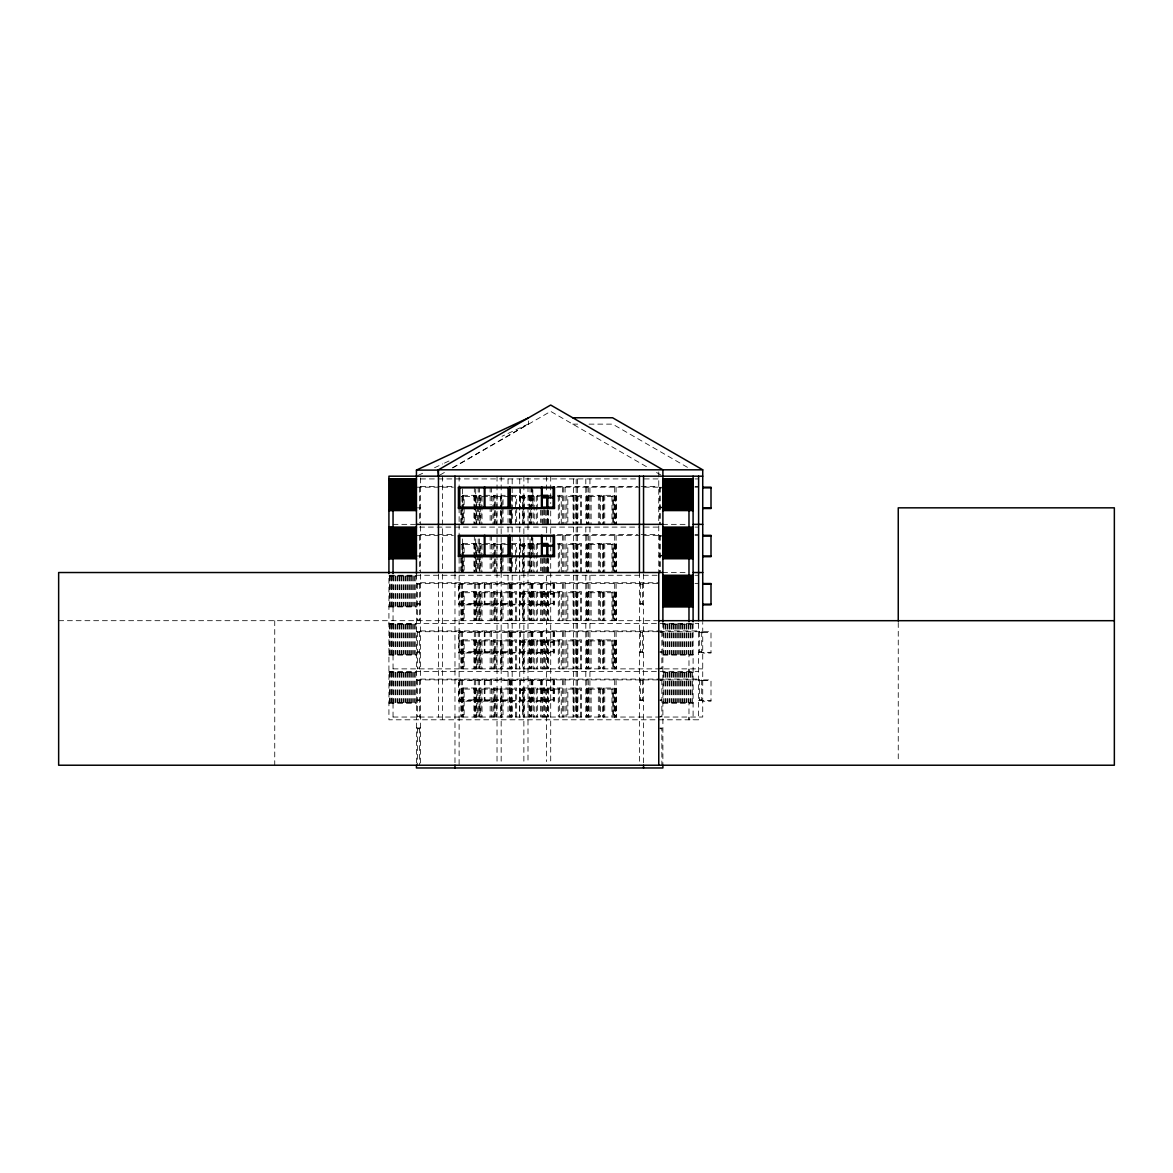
<?xml version="1.0" encoding="UTF-8"?>
<svg xmlns="http://www.w3.org/2000/svg" width="1173" height="1173" viewBox="0 0 1173 1173"><rect width="100%" height="100%" fill="white"/><g stroke="black" fill="none" stroke-linecap="round" stroke-linejoin="round"><path stroke-width="0.75" stroke-dasharray="5 3.75" d="M688.976 717.04L688.976 719.797L688.976 703.272M688.976 668.874L688.976 671.616L688.976 655.106M440.051 474.977L444.772 472.25M452.661 467.69L528.407 423.966L502.059 436.253M452.661 467.968L550.68 411.386L648.669 467.954M418.087 475.402L424.67 472.338M434.553 467.734L442.793 463.892M444.435 463.115L449.376 460.813M572.732 424.127L579.975 424.127M589.037 424.127L612.585 424.127L688.507 467.954M420.579 478.921L637.218 478.921M644.27 478.921L660.575 478.921M694.988 478.921L698.609 478.921M420.579 486.399L452.499 486.399M557.468 486.399L637.599 486.399M641.176 486.399L658.757 486.399M694.988 486.399L698.609 486.399M416.444 487.191L453.35 487.191M556.413 487.191L639.417 487.191M644.285 487.191L662.892 487.191M694.988 487.191L698.609 487.191M659.798 487.865L661.865 487.865M462.617 495.329L477.763 495.329L477.763 524.346M497.029 495.329L496.692 524.346M501.164 495.329L501.501 524.346M505.24 495.329L501.971 495.329L501.971 524.346M511.765 495.329L516.663 495.329L516.663 524.346M519.742 495.329L519.404 524.346M542.073 495.329L522.615 495.329L522.615 524.346M546.281 495.329L551.178 495.329M557.395 495.329L562.292 495.329M586.911 495.329L586.573 524.346M588.289 495.329L614.109 495.329L614.109 524.346M614.711 495.329L614.373 524.346M616.089 495.329L616.441 524.346M461.253 496.384L462.968 496.384M496.692 496.384L501.501 496.384M519.404 496.384L539.595 496.384M557.644 496.384L561.237 496.384L561.237 524.346M586.573 496.384L588.641 496.384M589.843 496.384L613.068 496.384L613.068 524.346L613.01 495.329M614.373 496.384L616.441 496.384M520.431 497.161L531.442 497.161M520.431 497.851L531.442 497.851M659.798 507.147L661.865 507.147M416.444 507.836L420.579 507.836M658.757 507.836L662.892 507.836M393.043 524.346L415.418 524.346M662.569 524.346L686.102 524.346M419.597 527.102L639.417 527.102M644.27 527.102L660.663 527.102M694.988 527.102L698.609 527.102M420.579 534.58L452.499 534.58M557.468 534.58L637.599 534.58M641.176 534.58L658.757 534.58M694.988 534.58L698.609 534.58M416.444 535.357L453.35 535.357M556.413 535.357L639.417 535.357M644.285 535.357L662.892 535.357M694.988 535.357L698.609 535.357M659.798 536.046L661.865 536.046M462.617 543.51L477.763 543.51L477.763 572.527M497.029 543.51L496.692 572.527M501.164 543.51L501.501 572.527M505.24 543.51L501.971 543.51L501.971 572.527M511.765 543.51L516.663 543.51L516.663 572.527M519.742 543.51L519.404 572.527M542.073 543.51L522.615 543.51L522.615 572.527M557.395 543.51L562.292 543.51M586.911 543.51L586.573 572.527M588.289 543.51L614.109 543.51L614.109 572.527M614.711 543.51L614.373 572.527M616.089 543.51L616.441 572.527M461.253 544.551L462.968 544.551M496.692 544.551L501.501 544.551M519.404 544.551L539.595 544.551M557.644 544.551L561.237 544.551L561.237 572.527M586.573 544.551L588.641 544.551M589.843 544.551L613.068 544.551L613.068 572.527L613.01 543.51M614.373 544.551L616.441 544.551M520.431 545.342L531.442 545.342M520.431 546.031L531.442 546.031M659.798 555.313L661.865 555.313M416.444 556.002L420.579 556.002M658.757 556.002L662.892 556.002M662.569 572.527L686.102 572.527M657.115 575.269L388.923 575.269L388.923 719.797L698.609 719.797L698.609 622.482M694.988 575.269L698.609 575.269M388.923 575.958L416.444 575.958M420.579 582.746L658.757 582.746M416.444 583.538L658.757 583.538M694.988 583.538L698.609 583.538M417.471 584.227L419.538 584.227M458.423 584.227L554.492 584.227M640.458 584.227L642.525 584.227M461.253 591.676L460.901 620.693M462.617 591.676L477.763 591.676L477.763 620.693M497.029 591.676L496.692 620.693M501.164 591.676L501.501 620.693M519.742 591.676L519.404 620.693M562.292 591.676L522.615 591.676L522.615 620.693M586.911 591.676L586.573 620.693M588.289 591.676L614.109 591.676L614.109 620.693M614.711 591.676L614.373 620.693M616.089 591.676L616.441 620.693M460.901 592.732L462.968 592.732M496.692 592.732L501.501 592.732M519.404 592.732L561.237 592.732L561.237 620.693M586.573 592.732L588.641 592.732M589.843 592.732L613.068 592.732L613.068 620.693L613.01 591.676M614.373 592.732L616.441 592.732M520.431 593.509L531.442 593.509M542.117 593.509L553.128 593.509M520.431 594.198L531.442 594.198M542.117 594.198L553.128 594.198M417.471 603.494L419.538 603.494M459.801 603.494L484.273 603.494M484.962 603.494L509.419 603.494M520.431 603.494L531.442 603.494M542.117 603.494L553.128 603.494M640.458 603.494L642.525 603.494M416.444 604.183L420.579 604.183M458.423 604.183L554.492 604.183M639.417 604.183L643.552 604.183M388.923 606.236L416.444 606.236M388.923 606.925L416.444 606.925M417.471 620.004L419.538 620.004M58.65 620.693L661.132 620.693M388.923 623.45L698.609 623.45M388.923 624.139L416.444 624.139M662.892 624.139L693.096 624.139M420.579 630.927L698.609 630.927M416.444 631.704L658.757 631.704M659.798 631.704L710.999 631.704L710.999 653.038L702.73 653.038M417.471 632.394L419.538 632.394M458.423 632.394L554.492 632.394M640.458 632.394L642.525 632.394M659.798 632.394L661.865 632.394M699.636 632.394L701.703 632.394M702.73 632.394L710.999 632.394M461.253 639.857L460.901 668.874M462.617 639.857L477.763 639.857L477.763 668.874M497.029 639.857L496.692 668.874M501.164 639.857L501.501 668.874M519.742 639.857L519.404 668.874M562.292 639.857L522.615 639.857L522.615 668.874M586.911 639.857L586.573 668.874M588.289 639.857L614.109 639.857L614.109 668.874M614.711 639.857L614.373 668.874M616.089 639.857L616.441 668.874M460.901 640.898L462.968 640.898M496.692 640.898L501.501 640.898M519.404 640.898L561.237 640.898L561.237 668.874M586.573 640.898L588.641 640.898M589.843 640.898L613.068 640.898L613.068 668.874L613.01 639.857M614.373 640.898L616.441 640.898M520.431 641.69L531.442 641.69M542.117 641.69L553.128 641.69M520.431 642.379L531.442 642.379M542.117 642.379L553.128 642.379M417.471 651.66L419.538 651.66M459.801 651.66L484.273 651.66M484.962 651.66L509.419 651.66M520.431 651.66L531.442 651.66M542.117 651.66L553.128 651.66M640.458 651.66L642.525 651.66M659.798 651.66L661.865 651.66M699.636 651.66L701.703 651.66M416.444 652.349L420.579 652.349M458.423 652.349L554.492 652.349M639.417 652.349L643.552 652.349M659.798 652.349L661.865 652.349M698.609 652.349L710.999 652.349M388.923 654.417L416.444 654.417M662.892 654.417L693.096 654.417M388.923 655.106L416.444 655.106M662.892 655.106L693.096 655.106M417.471 668.185L419.538 668.185M659.798 668.185L661.865 668.185M393.043 668.874L702.73 668.874M388.923 671.616L698.609 671.616M388.923 672.305L416.444 672.305M662.892 672.305L693.096 672.305M420.579 679.094L698.609 679.094M416.444 679.885L658.757 679.885M659.798 679.885L710.999 679.885L710.999 701.219L702.73 701.219M417.471 680.575L419.538 680.575M458.423 680.575L554.492 680.575M640.458 680.575L642.525 680.575M659.798 680.575L661.865 680.575M699.636 680.575L701.703 680.575M702.73 680.575L710.999 680.575M461.253 688.023L460.901 717.04M462.617 688.023L477.763 688.023L477.763 717.04M497.029 688.023L496.692 717.04M501.164 688.023L501.501 717.04M519.742 688.023L519.404 717.04M562.292 688.023L522.615 688.023L522.615 717.04M586.911 688.023L586.573 717.04M588.289 688.023L614.109 688.023L614.109 717.04M614.711 688.023L614.373 717.04M616.089 688.023L616.441 717.04M460.901 689.079L462.968 689.079M496.692 689.079L501.501 689.079M519.404 689.079L561.237 689.079L561.237 717.04M586.573 689.079L588.641 689.079M589.843 689.079L613.068 689.079L613.068 717.04L613.01 688.023M614.373 689.079L616.441 689.079M520.431 689.856L531.442 689.856M542.117 689.856L553.128 689.856M520.431 690.545L531.442 690.545M542.117 690.545L553.128 690.545M417.471 699.841L419.538 699.841M459.801 699.841L484.273 699.841M484.962 699.841L509.419 699.841M520.431 699.841L531.442 699.841M542.117 699.841L553.128 699.841M640.458 699.841L642.525 699.841M659.798 699.841L661.865 699.841M699.636 699.841L701.703 699.841M416.444 700.53L420.579 700.53M458.423 700.53L554.492 700.53M639.417 700.53L643.552 700.53M659.798 700.53L661.865 700.53M698.609 700.53L710.999 700.53M388.923 702.598L416.444 702.598M662.892 702.598L693.096 702.598M388.923 703.272L416.444 703.272M662.892 703.272L693.096 703.272M417.471 716.351L419.538 716.351M659.798 716.351L661.865 716.351M393.043 717.04L702.73 717.04L702.73 622.482M416.444 728.052L420.579 728.052M659.798 728.052L661.865 728.052L661.865 765.221M417.471 728.741L419.538 728.741M659.798 728.741L661.865 728.741M656.557 472.514L661.308 475.256M898.254 622.526L898.254 761.57M701.703 631.704L701.703 652.349M701.703 679.885L701.703 700.53M699.636 631.704L699.636 652.349M699.636 679.885L699.636 700.53M693.096 623.45L693.096 719.797M692.407 624.139L692.407 654.417M692.407 672.305L692.407 702.598M691 624.139L691 654.417M691 672.305L691 702.598M690.311 624.139L690.311 654.417M690.311 672.305L690.311 702.598M688.888 624.139L688.888 654.417M688.888 672.305L688.888 702.598M688.199 624.139L688.199 654.417M688.199 672.305L688.199 702.598M686.777 624.139L686.777 654.417M686.777 672.305L686.777 702.598M686.088 624.139L686.088 654.417M686.088 672.305L686.088 702.598M684.665 624.139L684.665 654.417M684.665 672.305L684.665 702.598M683.976 624.139L683.976 654.417M683.976 672.305L683.976 702.598M682.554 624.139L682.554 654.417M682.554 672.305L682.554 702.598M681.865 624.139L681.865 654.417M681.865 672.305L681.865 702.598M680.443 624.139L680.443 654.417M680.443 672.305L680.443 702.598M679.754 624.139L679.754 654.417M679.754 672.305L679.754 702.598M678.346 624.139L678.346 654.417M678.346 672.305L678.346 702.598M677.657 624.139L677.657 654.417M677.657 672.305L677.657 702.598M676.235 624.139L676.235 654.417M676.235 672.305L676.235 702.598M675.545 624.139L675.545 654.417M675.545 672.305L675.545 702.598M674.123 624.139L674.123 654.417M674.123 672.305L674.123 702.598M673.434 624.139L673.434 654.417M673.434 672.305L673.434 702.598M672.012 624.139L672.012 654.417M672.012 672.305L672.012 702.598M671.323 624.139L671.323 654.417M671.323 672.305L671.323 702.598M669.9 624.139L669.9 654.417M669.9 672.305L669.9 702.598M669.211 624.139L669.211 654.417M669.211 672.305L669.211 702.598M667.789 624.139L667.789 654.417M667.789 672.305L667.789 702.598M667.114 624.139L667.114 654.417M667.114 672.305L667.114 702.598M665.692 624.139L665.692 654.417M665.692 672.305L665.692 702.598M665.003 624.139L665.003 654.417M665.003 672.305L665.003 702.598M663.581 624.139L663.581 654.417M663.581 672.305L663.581 702.598M662.892 622.482L662.892 765.221M661.865 631.704L661.865 668.874M661.865 679.885L661.865 717.04M660.135 487.191L660.135 524.346M660.135 535.357L660.135 572.527M659.798 487.191L659.798 524.346M659.798 535.357L659.798 572.527M658.757 471.913L658.757 524.756M658.757 525.915L658.757 572.527M643.552 574.096L643.552 765.221M642.525 583.538L642.525 604.183M642.525 631.704L642.525 652.349M642.525 679.885L642.525 700.53M640.458 583.538L640.458 604.183M640.458 631.704L640.458 652.349M640.458 679.885L640.458 700.53M639.417 572.527L639.417 765.221M616.089 487.191L616.089 524.346M616.089 535.357L616.089 572.527M616.089 583.538L616.089 620.693M616.089 631.704L616.089 668.874M616.089 679.885L616.089 717.04M615.385 496.384L615.385 524.346M615.385 544.551L615.385 572.527M615.385 592.732L615.385 620.693M615.385 640.898L615.385 668.874M615.385 689.079L615.385 717.04M614.711 487.191L614.711 524.346M614.711 535.357L614.711 572.527M614.711 583.538L614.711 620.693M614.711 631.704L614.711 668.874M614.711 679.885L614.711 717.04M611.969 496.384L611.969 524.346M611.969 544.551L611.969 572.527M611.969 592.732L611.969 620.693M611.969 640.898L611.969 668.874M611.969 689.079L611.969 717.04M604.755 495.329L604.755 524.346M604.755 543.51L604.755 572.527M604.755 591.676L604.755 620.693M604.755 639.857L604.755 668.874M604.755 688.023L604.755 717.04M603.699 496.384L603.699 524.346M603.699 544.551L603.699 572.527M603.699 592.732L603.699 620.693M603.699 640.898L603.699 668.874M603.699 689.079L603.699 717.04M603.479 495.329L603.479 524.346M603.479 543.51L603.479 572.527M603.479 591.676L603.479 620.693M603.479 639.857L603.479 668.874M603.479 688.023L603.479 717.04M602.438 496.384L602.438 524.346M602.438 544.551L602.438 572.527M602.438 592.732L602.438 620.693M602.438 640.898L602.438 668.874M602.438 689.079L602.438 717.04M600.473 496.384L600.473 524.346M600.473 544.551L600.473 572.527M600.473 592.732L600.473 620.693M600.473 640.898L600.473 668.874M600.473 689.079L600.473 717.04M599.418 495.329L599.374 524.346M599.418 543.51L599.374 572.527M599.418 591.676L599.374 620.693M599.418 639.857L599.374 668.874M599.418 688.023L599.374 717.04M598.318 495.329L598.318 524.346M598.318 543.51L598.318 572.527M598.318 591.676L598.318 620.693M598.318 639.857L598.318 668.874M598.318 688.023L598.318 717.04M591.104 496.384L591.104 524.346M591.104 544.551L591.104 572.527M591.104 592.732L591.104 620.693M591.104 640.898L591.104 668.874M591.104 689.079L591.104 717.04M589.946 478.921L589.843 524.346M589.946 527.102L589.843 572.527M589.946 575.269L589.843 620.693M589.946 623.45L589.843 668.874M589.946 671.616L589.843 717.04M588.787 495.329L588.641 524.346M588.787 543.51L588.641 572.527M588.641 591.676L588.641 620.693M588.641 639.857L588.641 668.874M588.787 688.023L588.641 717.04M588.289 487.191L588.289 524.346M588.289 535.357L588.289 572.527M588.289 583.538L588.289 620.693M588.289 631.704L588.289 668.874M588.289 679.885L588.289 717.04M587.614 496.384L587.614 524.346M587.614 544.551L587.614 572.527M587.614 592.732L587.614 620.693M587.614 640.898L587.614 668.874M587.614 689.079L587.614 717.04M586.911 487.191L586.911 524.346M586.911 535.357L586.911 572.527M586.911 583.538L586.911 620.693M586.911 631.704L586.911 668.874M586.911 679.885L586.911 717.04M585.811 478.921L585.811 522.528M585.811 527.102L585.811 570.708M585.811 575.269L585.811 620.693M585.811 623.45L585.811 668.874M585.811 671.616L585.811 717.04M581.485 524.346L581.485 495.329L566.808 495.329L566.808 524.346M581.485 572.527L581.485 543.51L566.808 543.51L566.808 572.527M581.485 620.693L581.485 591.676L566.808 591.676L566.808 620.693M581.485 668.874L581.485 639.857L566.808 639.857L566.808 668.874M581.485 717.04L581.485 688.023L566.808 688.023L566.808 717.04M580.444 524.346L580.444 496.384L567.849 496.384L567.849 524.346M580.444 572.527L580.444 544.551L567.849 544.551L567.849 572.527M580.444 620.693L580.444 592.732L567.849 592.732L567.849 620.693M580.444 668.874L580.444 640.898L567.849 640.898L567.849 668.874M580.444 717.04L580.444 689.079L567.849 689.079L567.849 717.04M577.893 495.329L577.893 524.346M577.893 543.51L577.893 572.527M577.893 591.676L577.893 620.693M577.893 639.857L577.893 668.874M577.893 688.023L577.893 717.04M577.556 478.921L577.556 524.346M577.556 527.102L577.556 572.527M577.556 575.269L577.556 620.693M577.556 623.45L577.556 668.874M577.556 671.616L577.556 717.04M576.852 496.384L576.852 524.346M576.852 544.551L576.852 572.527M576.852 592.732L576.852 620.693M576.852 640.898L576.852 668.874M576.852 689.079L576.852 717.04M576.515 495.329L576.515 524.346M576.515 543.51L576.515 572.527M576.515 591.676L576.515 620.693M576.515 639.857L576.515 668.874M576.515 688.023L576.515 717.04M576.178 478.921L576.178 524.346M576.178 527.102L576.178 572.527M576.178 575.269L576.178 620.693M576.178 623.45L576.178 668.874M576.178 671.616L576.178 717.04M575.826 495.329L575.826 524.346M575.826 543.51L575.826 572.527M575.826 591.676L575.826 620.693M575.826 639.857L575.826 668.874M575.826 688.023L575.826 717.04M574.125 496.384L574.125 524.346M574.125 544.551L574.125 572.527M574.125 592.732L574.125 620.693M574.125 640.898L574.125 668.874M574.125 689.079L574.125 717.04M573.421 478.921L573.421 524.346M573.421 527.102L573.421 572.527M573.421 575.269L573.421 620.693M573.421 623.45L573.421 668.874M573.421 671.616L573.421 717.04M573.084 495.329L573.084 524.346M573.084 543.51L573.084 572.527M573.084 591.676L573.084 620.693M573.084 639.857L573.084 668.874M573.084 688.023L573.084 717.04M565.093 487.191L565.093 524.346M565.093 535.357L565.093 572.527M565.093 583.538L565.093 620.693M565.093 631.704L565.093 668.874M565.093 679.885L565.093 717.04M563.714 487.191L563.714 524.346M563.788 535.357L563.714 572.527M563.714 583.538L563.714 620.693M563.714 631.704L563.788 668.874M563.788 679.885L563.714 717.04M562.41 487.191L562.292 524.346M562.41 535.357L562.292 572.527M562.41 583.538L562.292 620.693M562.41 631.704L562.292 668.874M562.41 679.885L562.292 717.04M559.33 495.329L559.33 524.346M559.33 543.51L559.33 572.527M559.33 591.676L559.33 620.693M559.33 639.857L559.33 668.874M559.33 688.023L559.33 717.04M558.289 496.384L558.289 524.346M558.289 544.551L558.289 572.527M558.289 592.732L558.289 620.693M558.289 640.898L558.289 668.874M558.289 689.079L558.289 717.04M554.492 583.538L554.492 604.872L458.423 604.872L458.423 583.538M554.492 631.704L554.492 653.038L458.423 653.038L458.423 631.704M554.492 679.885L554.492 701.219L458.423 701.219L458.423 679.885M553.817 583.538L553.817 604.183M553.817 631.704L553.817 652.349M553.817 679.885L553.817 700.53M553.128 583.538L553.128 604.183M553.128 631.704L553.128 652.349M553.128 679.885L553.128 700.53M550.709 476.179L550.709 503.613M550.709 510.929L550.709 761.556M548.656 510.358L548.656 524.346M548.656 558.539L548.656 572.527M548.656 592.732L548.656 620.693M548.656 640.898L548.656 668.874M548.656 689.079L548.656 717.04M547.835 509.844L547.835 524.346M547.835 558.011L547.835 572.527M547.835 591.676L547.835 620.693M547.835 639.857L547.835 668.874M547.835 688.023L547.835 717.04M547.6 509.844L547.6 524.346M547.6 558.011L547.6 572.527M547.6 591.676L547.6 620.693M547.6 639.857L547.6 668.874M547.6 688.023L547.6 717.04M546.589 476.179L546.589 492.631M546.794 510.358L546.589 540.196M546.589 558.495L546.589 761.556M545.694 510.358L545.694 524.346M545.694 558.539L545.694 572.527M545.694 592.732L545.694 620.693M545.694 640.898L545.694 668.874M545.694 689.079L545.694 717.04M544.639 509.844L544.639 524.346M544.639 558.011L544.639 572.527M544.639 591.676L544.639 620.693M544.639 639.857L544.639 668.874M544.639 688.023L544.639 717.04M543.715 509.844L543.715 524.346M543.715 558.011L543.715 572.527M543.715 591.676L543.715 620.693M543.715 639.857L543.715 668.874M543.715 688.023L543.715 717.04M542.659 510.358L542.659 524.346M542.659 558.539L542.659 572.527M542.659 592.732L542.659 620.693M542.659 640.898L542.659 668.874M542.659 689.079L542.659 717.04M542.117 583.538L542.117 604.183M542.117 631.704L542.117 652.349M542.117 679.885L542.117 700.53M541.765 510.196L541.765 522.572M541.765 558.363L541.765 570.752M541.765 583.538L541.765 620.693M541.765 631.704L541.765 668.874M541.765 679.885L541.765 717.04M541.427 583.538L541.427 604.183M541.427 631.704L541.427 652.349M541.427 679.885L541.427 700.53M540.386 510.196L540.386 522.572M540.386 558.363L540.386 570.752M540.386 583.538L540.386 620.693M540.386 631.704L540.386 668.874M540.386 679.885L540.386 717.04M537.307 495.329L537.307 524.346M537.307 543.51L537.307 572.527M537.307 591.676L537.307 620.693M537.307 639.857L537.307 668.874M537.307 688.023L537.307 717.04M536.266 496.384L536.266 524.346M536.266 544.551L536.266 572.527M536.266 592.732L536.266 620.693M536.266 640.898L536.266 668.874M536.266 689.079L536.266 717.04M534.199 496.384L534.199 524.346M534.199 544.551L534.199 572.527M534.199 592.732L534.199 620.693M534.199 640.898L534.199 668.874M534.199 689.079L534.199 717.04M533.158 495.329L533.158 524.346M533.158 543.51L533.158 572.527M533.158 591.676L533.158 620.693M533.158 639.857L533.158 668.874M533.158 688.023L533.158 717.04M532.821 489.684L532.821 506.018M532.821 537.864L532.821 554.184M532.821 583.538L532.821 604.872M532.821 631.704L532.821 653.038M532.821 679.885L532.821 701.219M532.131 487.191L532.131 506.106M532.131 535.357L532.131 554.286M532.131 583.538L532.131 604.183M532.131 631.704L532.131 652.349M532.131 679.885L532.131 700.53M531.794 495.329L531.794 524.346M531.794 543.51L531.794 572.527M531.794 591.676L531.794 620.693M531.794 639.857L531.794 668.874M531.794 688.023L531.794 717.04M531.442 487.191L531.442 524.346M531.442 535.357L531.442 572.527M531.442 583.538L531.442 620.693M531.442 631.704L531.442 668.874M531.442 679.885L531.442 717.04M530.768 496.384L530.768 508.613M530.768 510.358L530.768 524.346M530.768 544.551L530.768 572.527M530.768 592.732L530.768 620.693M530.768 640.898L530.768 668.874M530.768 689.079L530.768 717.04M530.064 487.191L530.064 524.346M530.064 538.891L530.064 572.527M530.064 583.538L530.064 620.693M530.064 631.704L530.064 668.874M530.064 679.885L530.064 717.04M529.727 495.329L529.727 524.346M529.727 543.51L529.727 572.527M529.727 591.676L529.727 620.693M529.727 639.857L529.727 668.874M529.727 688.023L529.727 717.04M529.023 495.329L529.023 524.346M529.023 543.51L529.023 572.527M529.023 591.676L529.023 620.693M529.023 639.857L529.023 668.874M529.023 688.023L529.023 717.04M528.407 420.931L528.407 424.245M527.997 477.998L527.997 505.446M527.997 507.279L527.997 532.879M527.997 534.712L527.997 569.477M527.997 571.295L527.997 761.556M524.214 495.329L524.214 524.346M524.214 543.51L524.214 572.527M524.214 591.676L524.214 620.693M524.214 639.857L524.214 668.874M524.214 688.023L524.214 717.04M523.876 476.179L523.876 761.556M523.671 496.384L523.671 524.346M523.671 544.551L523.671 572.527M523.671 592.732L523.671 620.693M523.671 640.898L523.671 668.874M523.671 689.079L523.671 717.04M523.173 496.384L523.173 524.346M523.173 544.551L523.173 572.527M523.173 592.732L523.173 620.693M523.173 640.898L523.173 668.874M523.173 689.079L523.173 717.04M520.431 488.906L520.431 507.836M520.431 538.803L520.431 556.002M520.431 583.538L520.431 604.183M520.431 631.704L520.431 652.349M520.431 679.885L520.431 700.53M519.742 478.921L519.742 524.346M519.742 527.102L519.742 572.527M519.742 575.269L519.742 620.693M519.742 623.45L519.742 668.874M519.742 671.616L519.742 717.04M516.663 620.693L516.663 591.676L501.971 591.676L501.971 620.693M516.663 668.874L516.663 639.857L501.971 639.857L501.971 668.874M516.663 717.04L516.663 688.023L501.971 688.023L501.971 717.04M515.621 524.346L515.621 496.384L503.026 496.384L503.026 524.346M515.621 572.527L515.621 544.551L503.026 544.551L503.026 572.527M515.621 620.693L515.621 592.732L503.026 592.732L503.026 620.693M515.621 668.874L515.621 640.898L503.026 640.898L503.026 668.874M515.621 717.04L515.621 689.079L503.026 689.079L503.026 717.04M512.176 478.921L512.176 522.572M512.176 527.102L512.176 570.752M512.176 575.269L512.176 620.693M512.176 623.45L512.176 668.874M512.176 671.616L512.176 717.04M511.824 495.329L511.824 522.601M511.824 543.51L511.824 570.767M511.824 591.676L511.824 620.693M511.824 639.857L511.824 668.874M511.824 688.023L511.824 717.04M511.487 509.844L511.487 524.346M511.487 558.011L511.487 572.527M511.487 583.538L511.487 620.693M511.487 631.704L511.487 668.874M511.487 679.885L511.487 717.04M510.812 510.358L510.812 524.346M510.812 558.539L510.812 572.527M510.798 584.227L510.812 620.693M510.798 632.394L510.812 668.874M510.798 680.575L510.812 717.04M510.108 509.844L510.108 524.346M510.108 558.011L510.108 572.527M510.108 583.538L510.108 620.693M510.108 631.704L510.108 668.874M510.108 679.885L510.108 717.04M509.771 509.844L509.771 522.601M509.771 558.011L509.771 570.767M509.771 591.676L509.771 620.693M509.771 639.857L509.771 668.874M509.771 688.023L509.771 717.04M509.419 583.538L509.419 604.183M509.419 631.704L509.419 652.349M509.419 679.885L509.419 700.53M508.041 478.921L508.041 486.194M508.041 509.815L508.041 522.528M508.041 527.102L508.041 534.36M508.041 557.981L508.041 570.708M508.041 575.269L508.041 620.693M508.041 623.45L508.041 668.874M508.041 671.616L508.041 717.04M501.164 476.179L501.164 761.556M500.46 496.384L500.46 508.613M500.46 510.358L500.46 524.346M500.46 544.551L500.46 556.794M500.46 558.539L500.46 572.527M500.46 592.732L500.46 620.693M500.46 640.898L500.46 668.874M500.46 689.079L500.46 717.04M497.029 476.179L497.029 761.556M495.666 524.346L495.666 495.329L479.258 495.329L479.258 524.346M495.666 572.527L495.666 543.51L479.258 543.51L479.258 572.527M495.666 620.693L495.666 591.676L479.258 591.676L479.258 620.693M495.666 668.874L495.666 639.857L479.258 639.857L479.258 668.874M495.666 717.04L495.666 688.023L479.258 688.023L479.258 717.04M494.61 524.346L494.61 496.384L480.314 496.384L480.314 524.346M494.61 572.527L494.61 544.551L480.314 544.551L480.314 572.527M494.61 620.693L494.61 592.732L480.314 592.732L480.314 620.693M494.61 668.874L494.61 640.898L480.314 640.898L480.314 668.874M494.61 717.04L494.61 689.079L480.314 689.079L480.314 717.04M493.95 495.329L493.95 524.346M493.95 543.51L493.95 572.527M493.95 591.676L493.95 620.693M493.95 639.857L493.95 668.874M493.95 688.023L493.95 717.04M492.909 496.384L492.909 524.346M492.909 544.551L492.909 572.527M492.909 592.732L492.909 620.693M492.909 640.898L492.909 668.874M492.909 689.079L492.909 717.04M491.531 487.191L491.531 504.874M491.531 506.648L491.531 522.572M491.531 535.357L491.531 553.055M491.531 554.829L491.531 570.752M491.531 583.538L491.531 620.693M491.531 631.704L491.531 668.874M491.531 679.885L491.531 717.04M490.153 487.191L490.153 504.874M490.153 506.648L490.153 522.572M490.153 535.357L490.153 553.055M490.153 554.829L490.153 570.752M490.153 583.538L490.153 620.693M490.153 631.704L490.153 668.874M490.153 679.885L490.153 717.04M484.962 583.538L484.962 604.183M484.962 631.704L484.962 652.349M484.962 679.885L484.962 700.53M484.273 583.538L484.273 604.183M484.273 631.704L484.273 652.349M484.273 679.885L484.273 700.53M482.015 496.384L482.015 524.346M482.015 544.551L482.015 572.527M482.015 592.732L482.015 620.693M482.015 640.898L482.015 668.874M482.015 689.079L482.015 717.04M480.974 495.329L480.974 524.346M480.974 543.51L480.974 572.527M480.974 591.676L480.974 620.693M480.974 639.857L480.974 668.874M480.974 688.023L480.974 717.04M479.596 487.191L479.596 524.346M479.596 538.891L479.596 572.527M479.596 583.538L479.596 620.693M479.596 631.704L479.596 668.874M479.596 679.885L479.596 717.04M478.217 487.191L478.217 504.874M478.217 506.648L478.217 522.572M478.217 538.891L478.217 553.055M478.217 554.829L478.217 570.752M478.217 583.538L478.217 620.693M478.217 631.704L478.217 668.874M478.217 679.885L478.217 717.04M476.722 524.346L476.722 496.384L464.127 496.384L464.127 524.346M476.722 572.527L476.722 544.551L464.127 544.551L464.127 572.527M476.722 620.693L476.722 592.732L464.127 592.732L464.127 620.693M476.722 668.874L476.722 640.898L464.127 640.898L464.127 668.874M476.722 717.04L476.722 689.079L464.127 689.079L464.127 717.04M476.047 495.329L476.047 524.346M476.047 543.51L476.047 572.527M476.047 591.676L476.047 620.693M476.047 639.857L476.047 668.874M476.047 688.023L476.047 717.04M475.695 488.95L475.695 524.346M475.695 538.891L475.695 572.527M475.695 583.538L475.695 620.693M475.695 631.704L475.695 668.874M475.695 679.885L475.695 717.04M475.021 496.384L475.021 524.346M475.021 544.551L475.021 572.527M475.021 592.732L475.021 620.693M475.021 640.898L475.021 668.874M475.021 689.079L475.021 717.04M474.317 487.191L474.317 524.346M474.317 535.357L474.317 572.527M474.317 583.538L474.317 620.693M474.317 631.704L474.317 668.874M474.317 679.885L474.317 717.04M473.98 495.329L473.98 524.346M473.98 543.51L473.98 572.527M473.98 591.676L473.98 620.693M473.98 639.857L473.98 668.874M473.98 688.023L473.98 717.04M463.086 495.329L463.086 524.346M463.086 543.51L463.086 572.527M463.086 591.676L463.086 620.693M463.086 639.857L463.086 668.874M463.086 688.023L463.086 717.04M462.968 495.329L462.968 524.346M462.968 543.51L462.968 572.527M462.968 591.676L462.968 620.693M462.968 639.857L462.968 668.874M462.968 688.023L462.968 717.04M462.617 488.95L462.617 524.346M462.617 538.891L462.617 572.527M462.617 583.538L462.617 620.693M462.617 631.704L462.617 668.874M462.617 679.885L462.617 717.04M461.957 496.384L461.957 524.346M461.957 544.551L461.957 572.527M461.957 592.732L461.957 620.693M461.957 640.898L461.957 668.874M461.957 689.079L461.957 717.04M461.253 509.844L461.253 524.346M461.253 558.011L461.253 572.527M461.253 583.538L461.253 620.693M461.253 631.704L461.253 668.874M461.253 679.885L461.253 717.04M460.901 509.844L460.901 522.601M460.901 558.011L460.901 570.767M459.801 583.538L459.801 604.183M459.801 631.704L459.801 652.349M459.801 679.885L459.801 700.53M459.112 476.179L459.112 485.607M459.112 507.836L459.112 522.689M459.112 524.346L459.112 533.788M459.112 558.245L459.112 765.221M454.977 573.934L454.977 765.221M442.602 476.179L442.602 572.527M442.602 574.301L442.602 719.797M438.467 574.301L438.467 717.04M420.579 477.954L420.579 524.346M420.579 526.134L420.579 572.527M420.579 574.301L420.579 765.221M419.538 487.191L419.538 522.572M419.538 535.357L419.538 570.752M419.538 583.538L419.538 620.693M419.538 631.704L419.538 668.874M419.538 679.885L419.538 717.04M419.538 728.052L419.538 765.221M417.471 583.538L417.471 620.693M417.471 631.704L417.471 668.874M417.471 679.885L417.471 717.04M417.471 728.052L417.471 765.221M416.444 574.301L416.444 765.221M415.755 575.958L415.755 606.236M415.755 624.139L415.755 654.417M415.755 672.305L415.755 702.598M414.377 575.958L414.377 606.236M414.377 624.139L414.377 654.417M414.377 672.305L414.377 702.598M413.688 575.958L413.688 606.236M413.688 624.139L413.688 654.417M413.688 672.305L413.688 702.598M412.31 575.958L412.31 606.236M412.31 624.139L412.31 654.417M412.31 672.305L412.31 702.598M411.62 575.958L411.62 606.236M411.62 624.139L411.62 654.417M411.62 672.305L411.62 702.598M410.257 575.958L410.257 606.236M410.257 624.139L410.257 654.417M410.257 672.305L410.257 702.598M409.568 575.958L409.568 606.236M409.568 624.139L409.568 654.417M409.568 672.305L409.568 702.598M408.189 575.958L408.189 606.236M408.189 624.139L408.189 654.417M408.189 672.305L408.189 702.598M407.5 575.958L407.5 606.236M407.5 624.139L407.5 654.417M407.5 672.305L407.5 702.598M406.122 575.958L406.122 606.236M406.122 624.139L406.122 654.417M406.122 672.305L406.122 702.598M405.433 575.958L405.433 606.236M405.433 624.139L405.433 654.417M405.433 672.305L405.433 702.598M404.055 575.958L404.055 606.236M404.055 624.139L404.055 654.417M404.055 672.305L404.055 702.598M403.365 575.958L403.365 606.236M403.365 624.139L403.365 654.417M403.365 672.305L403.365 702.598M401.987 575.958L401.987 606.236M401.987 624.139L401.987 654.417M401.987 672.305L401.987 702.598M401.298 575.958L401.298 606.236M401.298 624.139L401.298 654.417M401.298 672.305L401.298 702.598M399.934 575.958L399.934 606.236M399.934 624.139L399.934 654.417M399.934 672.305L399.934 702.598M399.245 575.958L399.245 606.236M399.245 624.139L399.245 654.417M399.245 672.305L399.245 702.598M397.867 575.958L397.867 606.236M397.867 624.139L397.867 654.417M397.867 672.305L397.867 702.598M397.178 575.958L397.178 606.236M397.178 624.139L397.178 654.417M397.178 672.305L397.178 702.598M395.8 575.958L395.8 606.236M395.8 624.139L395.8 654.417M395.8 672.305L395.8 702.598M395.11 575.958L395.11 606.236M395.11 624.139L395.11 654.417M395.11 672.305L395.11 702.598M393.732 575.958L393.732 606.236M393.732 624.139L393.732 654.417M393.732 672.305L393.732 702.598M393.043 575.958L393.043 606.236M393.043 606.925L393.043 623.45M393.043 624.139L393.043 654.417M393.043 655.106L393.043 671.616M393.043 672.305L393.043 702.598M393.043 703.272L393.043 719.797M392.017 575.269L392.017 606.925M392.017 623.45L392.017 655.106M392.017 671.616L392.017 703.272M391.665 575.958L391.665 606.236M391.665 624.139L391.665 654.417M391.665 672.305L391.665 702.598M390.976 575.958L390.976 606.236M390.976 624.139L390.976 654.417M390.976 672.305L390.976 702.598M389.949 575.269L389.949 606.925M389.949 623.45L389.949 655.106M389.949 671.616L389.949 703.272M389.612 575.958L389.612 606.236M389.612 624.139L389.612 654.417M389.612 672.305L389.612 702.598M274.746 620.693L274.746 765.221"/><path stroke-width="1.5" d="M416.444 573.626L416.444 470.094L437.984 470.094L550.68 405.037L662.892 469.816L662.892 621.793M438.467 475.886L437.984 470.094M416.444 470.094L528.407 417.896M572.732 417.764L612.585 417.764L702.73 469.816L702.73 620.693M702.73 469.816L438.467 469.816L438.467 572.527M702.73 476.179L388.923 476.179L388.923 573.626M388.923 478.921L416.444 478.921M662.892 478.921L693.096 478.921M388.923 479.61L416.444 479.61M662.892 479.61L693.096 479.61M702.73 487.191L710.999 487.191L710.999 508.525L702.73 508.525M458.423 487.865L554.492 487.865M702.73 487.865L710.999 487.865M541.31 495.329L547.835 495.329L547.835 508.026M541.398 496.384L546.794 496.384L546.794 506.868M542.117 497.161L553.128 497.161M542.117 497.851L553.128 497.851M459.801 507.147L484.273 507.147M484.962 507.147L509.419 507.147M542.117 507.147L553.128 507.147M458.423 507.836L554.492 507.836M702.73 507.836L710.999 507.836M388.923 509.888L416.444 509.888M662.892 509.888L693.096 509.888M388.923 510.578L416.444 510.578M662.892 510.578L693.096 510.578M416.444 524.346L662.892 524.346M693.243 524.346L702.73 524.346M388.923 527.102L416.444 527.102M662.892 527.102L693.096 527.102M388.923 527.791L416.444 527.791M662.892 527.791L693.096 527.791M702.73 535.357L710.999 535.357L710.999 556.691L702.73 556.691M458.423 536.046L554.492 536.046M702.73 536.046L710.999 536.046M541.31 543.51L547.835 543.51L547.835 556.207M541.398 544.551L546.794 544.551L546.794 555.034M542.117 545.342L553.128 545.342M542.117 546.031L553.128 546.031M459.801 555.313L484.273 555.313M484.962 555.313L509.419 555.313M542.117 555.313L553.128 555.313M458.423 556.002L554.492 556.002M702.73 556.002L710.999 556.002M388.923 558.069L416.444 558.069M662.892 558.069L693.096 558.069M388.923 558.759L416.444 558.759M662.892 558.759L693.096 558.759M662.892 572.527L58.65 572.527L58.65 765.221L1114.35 765.221L1114.35 507.836L898.254 507.836L898.254 621.001M693.243 572.527L702.73 572.527M662.892 575.269L693.096 575.269M662.892 575.958L693.096 575.958M702.73 583.538L710.999 583.538L710.999 604.872L702.73 604.872M702.73 584.227L710.999 584.227M702.73 604.183L710.999 604.183M662.892 606.236L693.096 606.236M662.892 606.925L693.096 606.925M658.757 620.693L1114.35 620.693M698.609 476.179L698.609 620.693M693.096 476.179L693.096 621.793M692.407 479.61L692.407 509.888M692.407 527.791L692.407 558.069M692.407 575.958L692.407 606.236M691 479.61L691 509.888M691 527.791L691 558.069M691 575.958L691 606.236M690.311 479.61L690.311 509.888M690.311 527.791L690.311 558.069M690.311 575.958L690.311 606.236M688.888 479.61L688.888 509.888M688.976 510.578L688.976 527.102M688.888 527.791L688.888 558.069M688.976 558.759L688.976 575.269M688.888 575.958L688.888 606.236M688.976 606.925L688.976 621.793M688.199 479.61L688.199 509.888M688.199 527.791L688.199 558.069M688.199 575.958L688.199 606.236M686.777 479.61L686.777 509.888M686.777 527.791L686.777 558.069M686.777 575.958L686.777 606.236M686.088 479.61L686.088 509.888M686.088 527.791L686.088 558.069M686.088 575.958L686.088 606.236M684.665 479.61L684.665 509.888M684.665 527.791L684.665 558.069M684.665 575.958L684.665 606.236M683.976 479.61L683.976 509.888M683.976 527.791L683.976 558.069M683.976 575.958L683.976 606.236M682.554 479.61L682.554 509.888M682.554 527.791L682.554 558.069M682.554 575.958L682.554 606.236M681.865 479.61L681.865 509.888M681.865 527.791L681.865 558.069M681.865 575.958L681.865 606.236M680.443 479.61L680.443 509.888M680.443 527.791L680.443 558.069M680.443 575.958L680.443 606.236M679.754 479.61L679.754 509.888M679.754 527.791L679.754 558.069M679.754 575.958L679.754 606.236M678.346 479.61L678.346 509.888M678.346 527.791L678.346 558.069M678.346 575.958L678.346 606.236M677.657 479.61L677.657 509.888M677.657 527.791L677.657 558.069M677.657 575.958L677.657 606.236M676.235 479.61L676.235 509.888M676.235 527.791L676.235 558.069M676.235 575.958L676.235 606.236M675.545 479.61L675.545 509.888M675.545 527.791L675.545 558.069M675.545 575.958L675.545 606.236M674.123 479.61L674.123 509.888M674.123 527.791L674.123 558.069M674.123 575.958L674.123 606.236M673.434 479.61L673.434 509.888M673.434 527.791L673.434 558.069M673.434 575.958L673.434 606.236M672.012 479.61L672.012 509.888M672.012 527.791L672.012 558.069M672.012 575.958L672.012 606.236M671.323 479.61L671.323 509.888M671.323 527.791L671.323 558.069M671.323 575.958L671.323 606.236M669.9 479.61L669.9 509.888M669.9 527.791L669.9 558.069M669.9 575.958L669.9 606.236M669.211 479.61L669.211 509.888M669.211 527.791L669.211 558.069M669.211 575.958L669.211 606.236M667.789 479.61L667.789 509.888M667.789 527.791L667.789 558.069M667.789 575.958L667.789 606.236M667.114 479.61L667.114 509.888M667.114 527.791L667.114 558.069M667.114 575.958L667.114 606.236M665.692 479.61L665.692 509.888M665.692 527.791L665.692 558.069M665.692 575.958L665.692 606.236M665.003 479.61L665.003 509.888M665.003 527.791L665.003 558.069M665.003 575.958L665.003 606.236M663.581 479.61L663.581 509.888M663.581 527.791L663.581 558.069M663.581 575.958L663.581 606.236M662.892 765.221L662.892 767.963L416.444 767.963L416.444 765.221M658.757 572.527L658.757 765.221M643.552 476.179L643.552 572.527M643.552 765.221L643.552 767.963M639.417 476.179L639.417 572.527M553.817 487.191L553.817 507.836M553.817 535.357L553.817 556.002M553.128 487.191L553.128 507.836M553.128 535.357L553.128 556.002M542.117 487.191L542.117 507.836M542.117 535.357L542.117 556.002M541.427 487.191L541.427 507.836M541.427 535.357L541.427 556.002M510.108 487.191L510.108 507.836M510.108 535.357L510.108 556.002M509.419 487.191L509.419 507.836M509.419 535.357L509.419 556.002M508.041 488.012L508.041 507.997M508.041 536.178L508.041 556.163M484.962 487.191L484.962 507.836M484.962 535.357L484.962 556.002M484.273 487.191L484.273 507.836M484.273 535.357L484.273 556.002M459.801 487.191L459.801 507.836M459.801 535.357L459.801 556.002M459.112 487.191L459.112 507.836M459.112 535.357L459.112 556.002M454.977 476.179L454.977 572.527M454.977 765.221L454.977 767.963M415.755 479.61L415.755 509.888M415.755 527.791L415.755 558.069M414.377 479.61L414.377 509.888M414.377 527.791L414.377 558.069M413.688 479.61L413.688 509.888M413.688 527.791L413.688 558.069M412.31 479.61L412.31 509.888M412.31 527.791L412.31 558.069M411.62 479.61L411.62 509.888M411.62 527.791L411.62 558.069M410.257 479.61L410.257 509.888M410.257 527.791L410.257 558.069M409.568 479.61L409.568 509.888M409.568 527.791L409.568 558.069M408.189 479.61L408.189 509.888M408.189 527.791L408.189 558.069M407.5 479.61L407.5 509.888M407.5 527.791L407.5 558.069M406.122 479.61L406.122 509.888M406.122 527.791L406.122 558.069M405.433 479.61L405.433 509.888M405.433 527.791L405.433 558.069M404.055 479.61L404.055 509.888M404.055 527.791L404.055 558.069M403.365 479.61L403.365 509.888M403.365 527.791L403.365 558.069M401.987 479.61L401.987 509.888M401.987 527.791L401.987 558.069M401.298 479.61L401.298 509.888M401.298 527.791L401.298 558.069M399.934 479.61L399.934 509.888M399.934 527.791L399.934 558.069M399.245 479.61L399.245 509.888M399.245 527.791L399.245 558.069M397.867 479.61L397.867 509.888M397.867 527.791L397.867 558.069M397.178 479.61L397.178 509.888M397.178 527.791L397.178 558.069M395.8 479.61L395.8 509.888M395.8 527.791L395.8 558.069M395.11 479.61L395.11 509.888M395.11 527.791L395.11 558.069M393.732 479.61L393.732 509.888M393.732 527.791L393.732 558.069M393.043 479.61L393.043 509.888M393.043 510.578L393.043 527.102M393.043 527.791L393.043 558.069M393.043 558.759L393.043 573.626M392.017 478.921L392.017 510.578M392.017 527.102L392.017 558.759M391.665 479.61L391.665 509.888M391.665 527.791L391.665 558.069M390.976 479.61L390.976 509.888M390.976 527.791L390.976 558.069M389.949 478.921L389.949 510.578M389.949 527.102L389.949 558.759M389.612 479.61L389.612 509.888M389.612 527.791L389.612 558.069M554.492 487.191L458.423 487.191L458.423 508.525L554.492 508.525L554.492 487.191M554.492 535.357L458.423 535.357L458.423 556.691L554.492 556.691L554.492 535.357"/></g></svg>
